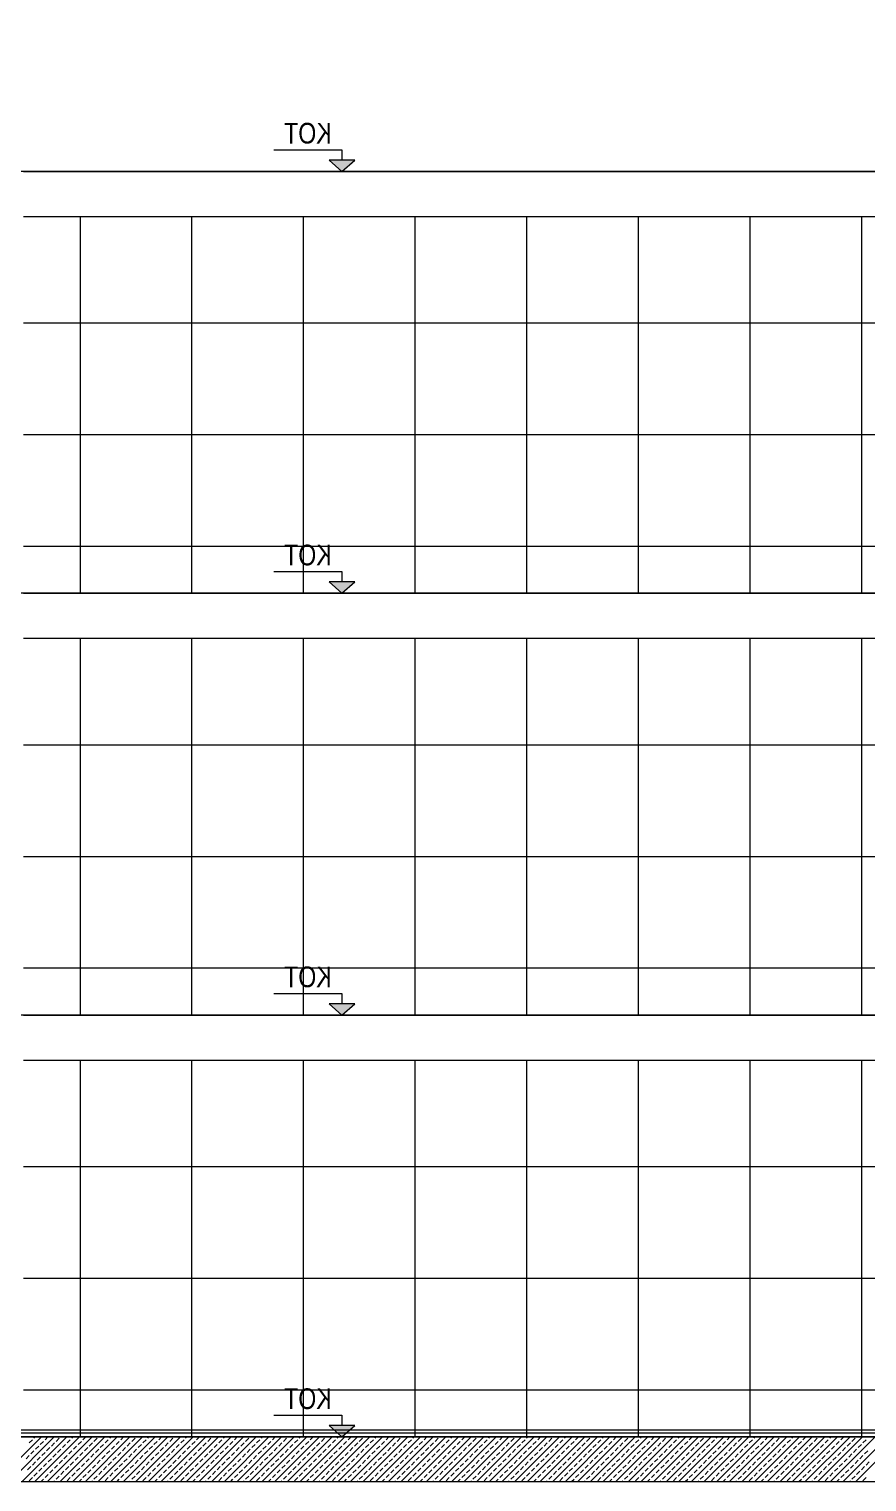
# Model space of a CAD drawing. Header units: millimetres. Extents: x 43168.9 to 43194.6, y -25545.1 to -25543.4.
# Drawn here: x 43184.6443 to 43184.8826, y -25544.1474 to -25543.7341 of the extents above; entities that cross this region are included whole.
import ezdxf
from ezdxf.enums import TextEntityAlignment as Align

# ---------------------------------------------------------------- set-up
doc = ezdxf.new("R2010")
doc.units = ezdxf.units.MM
doc.header["$LTSCALE"] = 200
doc.linetypes.add('kesit_$0$HIDDEN2', pattern=[0.1875, 0.125, -0.0625])
for name, color, linetype in [('gor-4_sgh', 17, 'Continuous'), ('kaplama-gnl_sgh', 30, 'Continuous'), ('kesit_$0$izd-alt_sgh', 8, 'kesit_$0$HIDDEN2'), ('kolon-b.a_sgh', 6, 'Continuous'), ('tarama-betonarme_sgh', 223, 'Continuous')]:
    doc.layers.add(name, color=color, linetype=linetype)
doc.styles.add('kesit_$0$text2', font='arial.ttf')

msp = doc.modelspace()

# ---------------------------------------------------------------- hatches: boundary and pattern name
for points in [[(43184.72961, -25543.77132), (43184.73696, -25543.77132), (43184.73328, -25543.77456)], [(43184.72961, -25543.89132), (43184.73696, -25543.89132), (43184.73328, -25543.89456)], [(43184.72961, -25544.01132), (43184.73696, -25544.01132), (43184.73328, -25544.01456)], [(43184.72961, -25544.13132), (43184.73696, -25544.13132), (43184.73328, -25544.13456)]]:
    msp.add_hatch(color=256).paths.add_polyline_path(points)

# ---------------------------------------------------------------- linework, layer by layer
at = {"color": 0, "linetype": 'ByBlock'}
for p, q in [((43184.71388, -25543.76838), (43184.73328, -25543.76838)), ((43184.73328, -25543.76838), (43184.73328, -25543.77132)), ((43184.71388, -25543.88838), (43184.73328, -25543.88838)), ((43184.73328, -25543.88838), (43184.73328, -25543.89132)), ((43184.71388, -25544.00838), (43184.73328, -25544.00838)), ((43184.73328, -25544.00838), (43184.73328, -25544.01132)), ((43184.71388, -25544.12838), (43184.73328, -25544.12838)), ((43184.73328, -25544.12838), (43184.73328, -25544.13132))]:
    msp.add_line(p, q, dxfattribs=at)
for p, q in [((43184.73696, -25543.77132), (43184.72961, -25543.77132)), ((43184.72961, -25543.77132), (43184.73328, -25543.77456)), ((43184.73328, -25543.77456), (43184.73696, -25543.77132)), ((43184.73696, -25543.89132), (43184.72961, -25543.89132)), ((43184.72961, -25543.89132), (43184.73328, -25543.89456)), ((43184.73328, -25543.89456), (43184.73696, -25543.89132)), ((43184.73696, -25544.01132), (43184.72961, -25544.01132)), ((43184.72961, -25544.01132), (43184.73328, -25544.01456)), ((43184.73328, -25544.01456), (43184.73696, -25544.01132)), ((43184.73696, -25544.13132), (43184.72961, -25544.13132)), ((43184.72961, -25544.13132), (43184.73328, -25544.13456)), ((43184.73328, -25544.13456), (43184.73696, -25544.13132))]:
    msp.add_line(p, q)
at = {"layer": 'gor-4_sgh'}
for p, q in [((43184.64269, -25543.77456), (43184.91271, -25543.77456)), ((43184.64269, -25543.78736), (43184.91271, -25543.78736)), ((43184.65888, -25543.89456), (43184.65888, -25543.78736)), ((43184.69063, -25543.89456), (43184.69063, -25543.78736)), ((43184.72238, -25543.89456), (43184.72238, -25543.78736)), ((43184.75413, -25543.89456), (43184.75413, -25543.78736)), ((43184.78588, -25543.89456), (43184.78588, -25543.78736)), ((43184.81763, -25543.89456), (43184.81763, -25543.78736)), ((43184.84938, -25543.89456), (43184.84938, -25543.78736)), ((43184.88113, -25543.89456), (43184.88113, -25543.78736)), ((43184.91271, -25543.81775), (43184.64269, -25543.81775)), ((43184.91271, -25543.8495), (43184.64269, -25543.8495)), ((43184.91271, -25543.88125), (43184.64269, -25543.88125)), ((43184.64271, -25543.89456), (43184.91271, -25543.89456)), ((43184.64271, -25543.90736), (43184.91271, -25543.90736)), ((43184.65888, -25544.01456), (43184.65888, -25543.90736)), ((43184.69063, -25544.01456), (43184.69063, -25543.90736)), ((43184.72238, -25544.01456), (43184.72238, -25543.90736)), ((43184.75413, -25544.01456), (43184.75413, -25543.90736)), ((43184.78588, -25544.01456), (43184.78588, -25543.90736)), ((43184.81763, -25544.01456), (43184.81763, -25543.90736)), ((43184.84938, -25544.01456), (43184.84938, -25543.90736)), ((43184.88113, -25544.01456), (43184.88113, -25543.90736)), ((43184.91271, -25543.93775), (43184.64269, -25543.93775)), ((43184.91271, -25543.9695), (43184.64269, -25543.9695)), ((43184.91271, -25544.00125), (43184.64269, -25544.00125)), ((43184.64271, -25544.01456), (43184.91271, -25544.01456)), ((43184.64271, -25544.02736), (43184.91271, -25544.02736)), ((43184.65888, -25544.13456), (43184.65888, -25544.02736)), ((43184.69063, -25544.13456), (43184.69063, -25544.02736)), ((43184.72238, -25544.13456), (43184.72238, -25544.02736)), ((43184.75413, -25544.13456), (43184.75413, -25544.02736)), ((43184.78588, -25544.13456), (43184.78588, -25544.02736)), ((43184.81763, -25544.13456), (43184.81763, -25544.02736)), ((43184.84938, -25544.13456), (43184.84938, -25544.02736)), ((43184.88113, -25544.13456), (43184.88113, -25544.02736)), ((43184.91271, -25544.05775), (43184.64269, -25544.05775)), ((43184.91271, -25544.0895), (43184.64269, -25544.0895)), ((43184.91271, -25544.12125), (43184.64269, -25544.12125))]:
    msp.add_line(p, q, dxfattribs=at)
at = {"layer": 'kaplama-gnl_sgh'}
for p, q in [((43184.54349, -25544.13256), (43185.10769, -25544.13256)), ((43184.54429, -25544.13336), (43185.10769, -25544.13336))]:
    msp.add_line(p, q, dxfattribs=at)
at = {"layer": 'kesit_$0$izd-alt_sgh'}
for p, q in [((43185.17869, -25543.77456), (43183.58059, -25543.77456)), ((43185.17869, -25543.89456), (43183.58059, -25543.89456)), ((43185.17869, -25544.01456), (43183.58059, -25544.01456)), ((43185.17869, -25544.13456), (43183.58059, -25544.13456))]:
    msp.add_line(p, q, dxfattribs=at)
msp.add_arc((43184.37569, -25545.53498), 1.9204, 66.5372, 82.18826, dxfattribs=at)
at = {"layer": 'kolon-b.a_sgh'}
for p, q in [((43184.54669, -25544.13456), (43185.11869, -25544.13456)), ((43185.12669, -25544.14736), (43184.55269, -25544.14736))]:
    msp.add_line(p, q, dxfattribs=at)
at = {"layer": 'tarama-betonarme_sgh'}
for p, q in [((43184.6352, -25544.1472), (43184.64784, -25544.13456)), ((43184.63879, -25544.1472), (43184.65144, -25544.13456)), ((43184.64238, -25544.1472), (43184.65503, -25544.13456)), ((43184.6457, -25544.13491), (43184.64605, -25544.13456)), ((43184.64598, -25544.1472), (43184.65862, -25544.13456)), ((43184.64884, -25544.13536), (43184.64964, -25544.13456)), ((43184.64957, -25544.14721), (43184.66221, -25544.13456)), ((43184.65316, -25544.14721), (43184.6658, -25544.13456)), ((43184.65648, -25544.13491), (43184.65682, -25544.13456)), ((43184.65675, -25544.14721), (43184.6694, -25544.13456)), ((43184.65962, -25544.13536), (43184.66042, -25544.13456)), ((43184.66034, -25544.14721), (43184.67299, -25544.13456)), ((43184.66393, -25544.14721), (43184.67658, -25544.13456)), ((43184.66725, -25544.13491), (43184.6676, -25544.13456)), ((43184.66752, -25544.14721), (43184.68017, -25544.13456)), ((43184.67039, -25544.13536), (43184.67119, -25544.13456)), ((43184.67111, -25544.14721), (43184.68377, -25544.13456)), ((43184.6747, -25544.14721), (43184.68736, -25544.13456)), ((43184.67803, -25544.13491), (43184.67838, -25544.13456)), ((43184.67829, -25544.14721), (43184.69095, -25544.13456)), ((43184.68117, -25544.13536), (43184.68197, -25544.13456)), ((43184.68188, -25544.14722), (43184.69454, -25544.13456)), ((43184.68548, -25544.14722), (43184.69813, -25544.13456)), ((43184.6888, -25544.13491), (43184.68915, -25544.13456)), ((43184.68907, -25544.14722), (43184.70173, -25544.13456)), ((43184.69195, -25544.13536), (43184.69275, -25544.13456)), ((43184.69266, -25544.14722), (43184.70532, -25544.13456)), ((43184.69625, -25544.14722), (43184.70891, -25544.13456)), ((43184.69958, -25544.13491), (43184.69993, -25544.13456)), ((43184.69984, -25544.14722), (43184.7125, -25544.13456)), ((43184.70272, -25544.13536), (43184.70352, -25544.13456)), ((43184.70343, -25544.14722), (43184.71609, -25544.13456)), ((43184.70702, -25544.14722), (43184.71969, -25544.13456)), ((43184.71036, -25544.13491), (43184.71071, -25544.13456)), ((43184.71061, -25544.14723), (43184.72328, -25544.13456)), ((43184.7135, -25544.13536), (43184.7143, -25544.13456)), ((43184.7142, -25544.14723), (43184.72687, -25544.13456)), ((43184.71779, -25544.14723), (43184.73046, -25544.13456)), ((43184.72113, -25544.13491), (43184.72148, -25544.13456)), ((43184.72139, -25544.14723), (43184.73405, -25544.13456)), ((43184.72428, -25544.13536), (43184.72507, -25544.13456)), ((43184.72498, -25544.14723), (43184.73765, -25544.13456)), ((43184.72857, -25544.14723), (43184.74124, -25544.13456)), ((43184.73191, -25544.13491), (43184.73226, -25544.13456)), ((43184.73216, -25544.14723), (43184.74483, -25544.13456)), ((43184.73505, -25544.13536), (43184.73585, -25544.13456)), ((43184.73575, -25544.14723), (43184.74842, -25544.13456)), ((43184.73934, -25544.14723), (43184.75202, -25544.13456)), ((43184.74269, -25544.13491), (43184.74304, -25544.13456)), ((43184.74293, -25544.14724), (43184.75561, -25544.13456)), ((43184.74583, -25544.13536), (43184.74663, -25544.13456)), ((43184.74652, -25544.14724), (43184.7592, -25544.13456)), ((43184.75011, -25544.14724), (43184.76279, -25544.13456)), ((43184.75346, -25544.13491), (43184.75381, -25544.13456)), ((43184.7537, -25544.14724), (43184.76638, -25544.13456)), ((43184.75661, -25544.13536), (43184.7574, -25544.13456)), ((43184.75729, -25544.14724), (43184.76998, -25544.13456)), ((43184.76089, -25544.14724), (43184.77357, -25544.13456)), ((43184.76424, -25544.13491), (43184.76459, -25544.13456)), ((43184.76448, -25544.14724), (43184.77716, -25544.13456)), ((43184.76738, -25544.13536), (43184.76818, -25544.13456)), ((43184.76807, -25544.14724), (43184.78075, -25544.13456)), ((43184.77166, -25544.14724), (43184.78434, -25544.13456)), ((43184.77501, -25544.13491), (43184.77536, -25544.13456)), ((43184.77525, -25544.14725), (43184.78794, -25544.13456)), ((43184.77816, -25544.13536), (43184.77896, -25544.13456)), ((43184.77884, -25544.14725), (43184.79153, -25544.13456)), ((43184.78243, -25544.14725), (43184.79512, -25544.13456)), ((43184.78579, -25544.13491), (43184.78614, -25544.13456)), ((43184.78602, -25544.14725), (43184.79871, -25544.13456)), ((43184.78893, -25544.13536), (43184.78973, -25544.13456)), ((43184.78961, -25544.14725), (43184.8023, -25544.13456)), ((43184.7932, -25544.14725), (43184.8059, -25544.13456)), ((43184.79657, -25544.13491), (43184.79692, -25544.13456)), ((43184.7968, -25544.14725), (43184.80949, -25544.13456)), ((43184.79971, -25544.13536), (43184.80051, -25544.13456)), ((43184.80039, -25544.14725), (43184.81308, -25544.13456)), ((43184.80398, -25544.14726), (43184.81667, -25544.13456)), ((43184.80734, -25544.13491), (43184.80769, -25544.13456)), ((43184.80757, -25544.14726), (43184.82027, -25544.13456)), ((43184.81049, -25544.13536), (43184.81129, -25544.13456)), ((43184.81116, -25544.14726), (43184.82386, -25544.13456)), ((43184.81475, -25544.14726), (43184.82745, -25544.13456)), ((43184.81812, -25544.13491), (43184.81847, -25544.13456)), ((43184.81834, -25544.14726), (43184.83104, -25544.13456)), ((43184.82126, -25544.13536), (43184.82206, -25544.13456)), ((43184.82193, -25544.14726), (43184.83463, -25544.13456)), ((43184.82552, -25544.14726), (43184.83823, -25544.13456)), ((43184.8289, -25544.13491), (43184.82925, -25544.13456)), ((43184.82911, -25544.14726), (43184.84182, -25544.13456)), ((43184.83204, -25544.13536), (43184.83284, -25544.13456)), ((43184.8327, -25544.14726), (43184.84541, -25544.13456)), ((43184.8363, -25544.14727), (43184.849, -25544.13456)), ((43184.83967, -25544.13491), (43184.84002, -25544.13456)), ((43184.83989, -25544.14727), (43184.85259, -25544.13456)), ((43184.84282, -25544.13536), (43184.84361, -25544.13456)), ((43184.84348, -25544.14727), (43184.85619, -25544.13456)), ((43184.84707, -25544.14727), (43184.85978, -25544.13456)), ((43184.85045, -25544.13491), (43184.8508, -25544.13456)), ((43184.85066, -25544.14727), (43184.86337, -25544.13456)), ((43184.85359, -25544.13536), (43184.85439, -25544.13456)), ((43184.85425, -25544.14727), (43184.86696, -25544.13456)), ((43184.85784, -25544.14727), (43184.87055, -25544.13456)), ((43184.86123, -25544.13491), (43184.86157, -25544.13456)), ((43184.86143, -25544.14727), (43184.87415, -25544.13456)), ((43184.86437, -25544.13536), (43184.86517, -25544.13456)), ((43184.86502, -25544.14727), (43184.87774, -25544.13456)), ((43184.86861, -25544.14728), (43184.88133, -25544.13456)), ((43184.872, -25544.13491), (43184.87235, -25544.13456)), ((43184.87221, -25544.14728), (43184.88492, -25544.13456)), ((43184.87514, -25544.13536), (43184.87594, -25544.13456)), ((43184.8758, -25544.14728), (43184.88852, -25544.13456)), ((43184.87939, -25544.14728), (43184.89211, -25544.13456)), ((43184.64435, -25544.13626), (43184.64525, -25544.13536)), ((43184.6448, -25544.1394), (43184.6457, -25544.1385)), ((43184.64615, -25544.13805), (43184.64705, -25544.13715)), ((43184.6475, -25544.1367), (43184.64839, -25544.13581)), ((43184.64929, -25544.1385), (43184.65019, -25544.1376)), ((43184.65064, -25544.13715), (43184.65154, -25544.13626)), ((43184.65199, -25544.13581), (43184.65288, -25544.13491)), ((43184.65243, -25544.13895), (43184.65333, -25544.13805)), ((43184.65378, -25544.1376), (43184.65468, -25544.1367)), ((43184.65513, -25544.13626), (43184.65603, -25544.13536)), ((43184.65558, -25544.1394), (43184.65648, -25544.1385)), ((43184.65692, -25544.13805), (43184.65782, -25544.13715)), ((43184.65827, -25544.1367), (43184.65917, -25544.13581)), ((43184.66007, -25544.1385), (43184.66097, -25544.1376)), ((43184.66141, -25544.13715), (43184.66231, -25544.13626)), ((43184.66276, -25544.13581), (43184.66366, -25544.13491)), ((43184.66321, -25544.13895), (43184.66411, -25544.13805)), ((43184.66456, -25544.1376), (43184.66546, -25544.1367)), ((43184.6659, -25544.13626), (43184.6668, -25544.13536)), ((43184.66635, -25544.1394), (43184.66725, -25544.1385)), ((43184.6677, -25544.13805), (43184.6686, -25544.13715)), ((43184.66905, -25544.1367), (43184.66995, -25544.13581)), ((43184.67084, -25544.1385), (43184.67174, -25544.1376)), ((43184.67219, -25544.13715), (43184.67309, -25544.13626)), ((43184.67354, -25544.13581), (43184.67444, -25544.13491)), ((43184.67399, -25544.13895), (43184.67489, -25544.13805)), ((43184.67533, -25544.1376), (43184.67623, -25544.1367)), ((43184.67668, -25544.13626), (43184.67758, -25544.13536)), ((43184.67713, -25544.1394), (43184.67803, -25544.1385)), ((43184.67848, -25544.13805), (43184.67938, -25544.13715)), ((43184.67982, -25544.1367), (43184.68072, -25544.13581)), ((43184.68162, -25544.1385), (43184.68252, -25544.1376)), ((43184.68297, -25544.13715), (43184.68387, -25544.13626)), ((43184.68431, -25544.13581), (43184.68521, -25544.13491)), ((43184.68476, -25544.13895), (43184.68566, -25544.13805)), ((43184.68611, -25544.1376), (43184.68701, -25544.1367)), ((43184.68746, -25544.13626), (43184.68836, -25544.13536)), ((43184.68791, -25544.1394), (43184.6888, -25544.1385)), ((43184.68925, -25544.13805), (43184.69015, -25544.13715)), ((43184.6906, -25544.1367), (43184.6915, -25544.13581)), ((43184.6924, -25544.1385), (43184.69329, -25544.1376)), ((43184.69374, -25544.13715), (43184.69464, -25544.13626)), ((43184.69509, -25544.13581), (43184.69599, -25544.13491)), ((43184.69554, -25544.13895), (43184.69644, -25544.13805)), ((43184.69689, -25544.1376), (43184.69778, -25544.1367)), ((43184.69823, -25544.13626), (43184.69913, -25544.13536)), ((43184.69868, -25544.1394), (43184.69958, -25544.1385)), ((43184.70003, -25544.13805), (43184.70093, -25544.13715)), ((43184.70138, -25544.1367), (43184.70227, -25544.13581)), ((43184.70317, -25544.1385), (43184.70407, -25544.1376)), ((43184.70452, -25544.13715), (43184.70542, -25544.13626)), ((43184.70587, -25544.13581), (43184.70676, -25544.13491)), ((43184.70632, -25544.13895), (43184.70721, -25544.13805)), ((43184.70766, -25544.1376), (43184.70856, -25544.1367)), ((43184.70901, -25544.13626), (43184.70991, -25544.13536)), ((43184.70946, -25544.1394), (43184.71036, -25544.1385)), ((43184.71081, -25544.13805), (43184.7117, -25544.13715)), ((43184.71215, -25544.1367), (43184.71305, -25544.13581)), ((43184.71395, -25544.1385), (43184.71485, -25544.1376)), ((43184.7153, -25544.13715), (43184.71619, -25544.13626)), ((43184.71664, -25544.13581), (43184.71754, -25544.13491)), ((43184.71709, -25544.13895), (43184.71799, -25544.13805)), ((43184.71844, -25544.1376), (43184.71934, -25544.1367)), ((43184.71979, -25544.13626), (43184.72068, -25544.13536)), ((43184.72024, -25544.1394), (43184.72113, -25544.1385)), ((43184.72158, -25544.13805), (43184.72248, -25544.13715)), ((43184.72293, -25544.1367), (43184.72383, -25544.13581)), ((43184.72473, -25544.1385), (43184.72562, -25544.1376)), ((43184.72607, -25544.13715), (43184.72697, -25544.13626)), ((43184.72742, -25544.13581), (43184.72832, -25544.13491)), ((43184.72787, -25544.13895), (43184.72877, -25544.13805)), ((43184.72922, -25544.1376), (43184.73011, -25544.1367)), ((43184.73056, -25544.13626), (43184.73146, -25544.13536)), ((43184.73101, -25544.1394), (43184.73191, -25544.1385)), ((43184.73236, -25544.13805), (43184.73326, -25544.13715)), ((43184.73371, -25544.1367), (43184.7346, -25544.13581)), ((43184.7355, -25544.1385), (43184.7364, -25544.1376)), ((43184.73685, -25544.13715), (43184.73775, -25544.13626)), ((43184.7382, -25544.13581), (43184.73909, -25544.13491)), ((43184.73864, -25544.13895), (43184.73954, -25544.13805)), ((43184.73999, -25544.1376), (43184.74089, -25544.1367)), ((43184.74134, -25544.13626), (43184.74224, -25544.13536)), ((43184.74179, -25544.1394), (43184.74269, -25544.1385)), ((43184.74313, -25544.13805), (43184.74403, -25544.13715)), ((43184.74448, -25544.1367), (43184.74538, -25544.13581)), ((43184.74628, -25544.1385), (43184.74718, -25544.1376)), ((43184.74763, -25544.13715), (43184.74852, -25544.13626)), ((43184.74897, -25544.13581), (43184.74987, -25544.13491)), ((43184.74942, -25544.13895), (43184.75032, -25544.13805)), ((43184.75077, -25544.1376), (43184.75167, -25544.1367)), ((43184.75212, -25544.13626), (43184.75301, -25544.13536)), ((43184.75256, -25544.1394), (43184.75346, -25544.1385)), ((43184.75391, -25544.13805), (43184.75481, -25544.13715)), ((43184.75526, -25544.1367), (43184.75616, -25544.13581)), ((43184.75705, -25544.1385), (43184.75795, -25544.1376)), ((43184.7584, -25544.13715), (43184.7593, -25544.13626)), ((43184.75975, -25544.13581), (43184.76065, -25544.13491)), ((43184.7602, -25544.13895), (43184.7611, -25544.13805)), ((43184.76154, -25544.1376), (43184.76244, -25544.1367)), ((43184.76289, -25544.13626), (43184.76379, -25544.13536)), ((43184.76334, -25544.1394), (43184.76424, -25544.1385)), ((43184.76469, -25544.13805), (43184.76559, -25544.13715)), ((43184.76603, -25544.1367), (43184.76693, -25544.13581)), ((43184.76783, -25544.1385), (43184.76873, -25544.1376)), ((43184.76918, -25544.13715), (43184.77008, -25544.13626)), ((43184.77052, -25544.13581), (43184.77142, -25544.13491)), ((43184.77097, -25544.13895), (43184.77187, -25544.13805)), ((43184.77232, -25544.1376), (43184.77322, -25544.1367)), ((43184.77367, -25544.13626), (43184.77457, -25544.13536)), ((43184.77412, -25544.1394), (43184.77501, -25544.1385)), ((43184.77546, -25544.13805), (43184.77636, -25544.13715)), ((43184.77681, -25544.1367), (43184.77771, -25544.13581)), ((43184.77861, -25544.1385), (43184.7795, -25544.1376)), ((43184.77995, -25544.13715), (43184.78085, -25544.13626)), ((43184.7813, -25544.13581), (43184.7822, -25544.13491)), ((43184.78175, -25544.13895), (43184.78265, -25544.13805)), ((43184.7831, -25544.1376), (43184.784, -25544.1367)), ((43184.78444, -25544.13626), (43184.78534, -25544.13536)), ((43184.78489, -25544.1394), (43184.78579, -25544.1385)), ((43184.78624, -25544.13805), (43184.78714, -25544.13715)), ((43184.78759, -25544.1367), (43184.78849, -25544.13581)), ((43184.78938, -25544.1385), (43184.79028, -25544.1376)), ((43184.79073, -25544.13715), (43184.79163, -25544.13626)), ((43184.79208, -25544.13581), (43184.79298, -25544.13491)), ((43184.79253, -25544.13895), (43184.79342, -25544.13805)), ((43184.79387, -25544.1376), (43184.79477, -25544.1367)), ((43184.79522, -25544.13626), (43184.79612, -25544.13536)), ((43184.79567, -25544.1394), (43184.79657, -25544.1385)), ((43184.79702, -25544.13805), (43184.79791, -25544.13715)), ((43184.79836, -25544.1367), (43184.79926, -25544.13581)), ((43184.80016, -25544.1385), (43184.80106, -25544.1376)), ((43184.80151, -25544.13715), (43184.8024, -25544.13626)), ((43184.80285, -25544.13581), (43184.80375, -25544.13491)), ((43184.8033, -25544.13895), (43184.8042, -25544.13805)), ((43184.80465, -25544.1376), (43184.80555, -25544.1367)), ((43184.806, -25544.13626), (43184.80689, -25544.13536)), ((43184.80645, -25544.1394), (43184.80734, -25544.1385)), ((43184.80779, -25544.13805), (43184.80869, -25544.13715)), ((43184.80914, -25544.1367), (43184.81004, -25544.13581)), ((43184.81094, -25544.1385), (43184.81183, -25544.1376)), ((43184.81228, -25544.13715), (43184.81318, -25544.13626)), ((43184.81363, -25544.13581), (43184.81453, -25544.13491)), ((43184.81408, -25544.13895), (43184.81498, -25544.13805)), ((43184.81543, -25544.1376), (43184.81632, -25544.1367)), ((43184.81677, -25544.13626), (43184.81767, -25544.13536)), ((43184.81722, -25544.1394), (43184.81812, -25544.1385)), ((43184.81857, -25544.13805), (43184.81947, -25544.13715)), ((43184.81992, -25544.1367), (43184.82081, -25544.13581)), ((43184.82171, -25544.1385), (43184.82261, -25544.1376)), ((43184.82306, -25544.13715), (43184.82396, -25544.13626)), ((43184.82441, -25544.13581), (43184.8253, -25544.13491)), ((43184.82486, -25544.13895), (43184.82575, -25544.13805)), ((43184.8262, -25544.1376), (43184.8271, -25544.1367)), ((43184.82755, -25544.13626), (43184.82845, -25544.13536)), ((43184.828, -25544.1394), (43184.8289, -25544.1385)), ((43184.82935, -25544.13805), (43184.83024, -25544.13715)), ((43184.83069, -25544.1367), (43184.83159, -25544.13581)), ((43184.83249, -25544.1385), (43184.83339, -25544.1376)), ((43184.83384, -25544.13715), (43184.83473, -25544.13626)), ((43184.83518, -25544.13581), (43184.83608, -25544.13491)), ((43184.83563, -25544.13895), (43184.83653, -25544.13805)), ((43184.83698, -25544.1376), (43184.83788, -25544.1367)), ((43184.83833, -25544.13626), (43184.83922, -25544.13536)), ((43184.83877, -25544.1394), (43184.83967, -25544.1385)), ((43184.84012, -25544.13805), (43184.84102, -25544.13715)), ((43184.84147, -25544.1367), (43184.84237, -25544.13581)), ((43184.84326, -25544.1385), (43184.84416, -25544.1376)), ((43184.84461, -25544.13715), (43184.84551, -25544.13626)), ((43184.84596, -25544.13581), (43184.84686, -25544.13491)), ((43184.84641, -25544.13895), (43184.84731, -25544.13805)), ((43184.84775, -25544.1376), (43184.84865, -25544.1367)), ((43184.8491, -25544.13626), (43184.85, -25544.13536)), ((43184.84955, -25544.1394), (43184.85045, -25544.1385)), ((43184.8509, -25544.13805), (43184.8518, -25544.13715)), ((43184.85225, -25544.1367), (43184.85314, -25544.13581)), ((43184.85404, -25544.1385), (43184.85494, -25544.1376)), ((43184.85539, -25544.13715), (43184.85629, -25544.13626)), ((43184.85674, -25544.13581), (43184.85763, -25544.13491)), ((43184.85718, -25544.13895), (43184.85808, -25544.13805)), ((43184.85853, -25544.1376), (43184.85943, -25544.1367)), ((43184.85988, -25544.13626), (43184.86078, -25544.13536)), ((43184.86033, -25544.1394), (43184.86123, -25544.1385)), ((43184.86167, -25544.13805), (43184.86257, -25544.13715)), ((43184.86302, -25544.1367), (43184.86392, -25544.13581)), ((43184.86482, -25544.1385), (43184.86572, -25544.1376)), ((43184.86616, -25544.13715), (43184.86706, -25544.13626)), ((43184.86751, -25544.13581), (43184.86841, -25544.13491)), ((43184.86796, -25544.13895), (43184.86886, -25544.13805)), ((43184.86931, -25544.1376), (43184.87021, -25544.1367)), ((43184.87065, -25544.13626), (43184.87155, -25544.13536)), ((43184.8711, -25544.1394), (43184.872, -25544.1385)), ((43184.87245, -25544.13805), (43184.87335, -25544.13715)), ((43184.8738, -25544.1367), (43184.8747, -25544.13581)), ((43184.87559, -25544.1385), (43184.87649, -25544.1376)), ((43184.87694, -25544.13715), (43184.87784, -25544.13626)), ((43184.87829, -25544.13581), (43184.87919, -25544.13491)), ((43184.87874, -25544.13895), (43184.87963, -25544.13805)), ((43184.88008, -25544.1376), (43184.88098, -25544.1367)), ((43184.88143, -25544.13626), (43184.88233, -25544.13536)), ((43184.88188, -25544.1394), (43184.88278, -25544.1385)), ((43184.64345, -25544.14075), (43184.64435, -25544.13985)), ((43184.64525, -25544.14254), (43184.64615, -25544.14164)), ((43184.6466, -25544.14119), (43184.6475, -25544.1403)), ((43184.64794, -25544.13985), (43184.64884, -25544.13895)), ((43184.64839, -25544.14299), (43184.64929, -25544.14209)), ((43184.64974, -25544.14164), (43184.65064, -25544.14075)), ((43184.65109, -25544.1403), (43184.65199, -25544.1394)), ((43184.65154, -25544.14344), (43184.65243, -25544.14254)), ((43184.65288, -25544.14209), (43184.65378, -25544.14119)), ((43184.65423, -25544.14075), (43184.65513, -25544.13985)), ((43184.65603, -25544.14254), (43184.65692, -25544.14164)), ((43184.65737, -25544.14119), (43184.65827, -25544.1403)), ((43184.65872, -25544.13985), (43184.65962, -25544.13895)), ((43184.65917, -25544.14299), (43184.66007, -25544.14209)), ((43184.66052, -25544.14164), (43184.66141, -25544.14075)), ((43184.66186, -25544.1403), (43184.66276, -25544.1394)), ((43184.66231, -25544.14344), (43184.66321, -25544.14254)), ((43184.66366, -25544.14209), (43184.66456, -25544.14119)), ((43184.66501, -25544.14075), (43184.6659, -25544.13985)), ((43184.6668, -25544.14254), (43184.6677, -25544.14164)), ((43184.66815, -25544.14119), (43184.66905, -25544.1403)), ((43184.6695, -25544.13985), (43184.67039, -25544.13895)), ((43184.66995, -25544.14299), (43184.67084, -25544.14209)), ((43184.67129, -25544.14164), (43184.67219, -25544.14075)), ((43184.67264, -25544.1403), (43184.67354, -25544.1394)), ((43184.67309, -25544.14344), (43184.67399, -25544.14254)), ((43184.67444, -25544.14209), (43184.67533, -25544.14119)), ((43184.67578, -25544.14075), (43184.67668, -25544.13985)), ((43184.67758, -25544.14254), (43184.67848, -25544.14164)), ((43184.67893, -25544.14119), (43184.67982, -25544.1403)), ((43184.68027, -25544.13985), (43184.68117, -25544.13895)), ((43184.68072, -25544.14299), (43184.68162, -25544.14209)), ((43184.68207, -25544.14164), (43184.68297, -25544.14075)), ((43184.68342, -25544.1403), (43184.68431, -25544.1394)), ((43184.68387, -25544.14344), (43184.68476, -25544.14254)), ((43184.68521, -25544.14209), (43184.68611, -25544.14119)), ((43184.68656, -25544.14075), (43184.68746, -25544.13985)), ((43184.68836, -25544.14254), (43184.68925, -25544.14164)), ((43184.6897, -25544.14119), (43184.6906, -25544.1403)), ((43184.69105, -25544.13985), (43184.69195, -25544.13895)), ((43184.6915, -25544.14299), (43184.6924, -25544.14209)), ((43184.69285, -25544.14164), (43184.69374, -25544.14075)), ((43184.69419, -25544.1403), (43184.69509, -25544.1394)), ((43184.69464, -25544.14344), (43184.69554, -25544.14254)), ((43184.69599, -25544.14209), (43184.69689, -25544.14119)), ((43184.69734, -25544.14075), (43184.69823, -25544.13985)), ((43184.69913, -25544.14254), (43184.70003, -25544.14164)), ((43184.70048, -25544.14119), (43184.70138, -25544.1403)), ((43184.70183, -25544.13985), (43184.70272, -25544.13895)), ((43184.70227, -25544.14299), (43184.70317, -25544.14209)), ((43184.70362, -25544.14164), (43184.70452, -25544.14075)), ((43184.70497, -25544.1403), (43184.70587, -25544.1394)), ((43184.70542, -25544.14344), (43184.70632, -25544.14254)), ((43184.70676, -25544.14209), (43184.70766, -25544.14119)), ((43184.70811, -25544.14075), (43184.70901, -25544.13985)), ((43184.70991, -25544.14254), (43184.71081, -25544.14164)), ((43184.71126, -25544.14119), (43184.71215, -25544.1403)), ((43184.7126, -25544.13985), (43184.7135, -25544.13895)), ((43184.71305, -25544.14299), (43184.71395, -25544.14209)), ((43184.7144, -25544.14164), (43184.7153, -25544.14075)), ((43184.71575, -25544.1403), (43184.71664, -25544.1394)), ((43184.71619, -25544.14344), (43184.71709, -25544.14254)), ((43184.71754, -25544.14209), (43184.71844, -25544.14119)), ((43184.71889, -25544.14075), (43184.71979, -25544.13985)), ((43184.72068, -25544.14254), (43184.72158, -25544.14164)), ((43184.72203, -25544.14119), (43184.72293, -25544.1403)), ((43184.72338, -25544.13985), (43184.72428, -25544.13895)), ((43184.72383, -25544.14299), (43184.72473, -25544.14209)), ((43184.72517, -25544.14164), (43184.72607, -25544.14075)), ((43184.72652, -25544.1403), (43184.72742, -25544.1394)), ((43184.72697, -25544.14344), (43184.72787, -25544.14254)), ((43184.72832, -25544.14209), (43184.72922, -25544.14119)), ((43184.72966, -25544.14075), (43184.73056, -25544.13985)), ((43184.73146, -25544.14254), (43184.73236, -25544.14164)), ((43184.73281, -25544.14119), (43184.73371, -25544.1403)), ((43184.73415, -25544.13985), (43184.73505, -25544.13895)), ((43184.7346, -25544.14299), (43184.7355, -25544.14209)), ((43184.73595, -25544.14164), (43184.73685, -25544.14075)), ((43184.7373, -25544.1403), (43184.7382, -25544.1394)), ((43184.73775, -25544.14344), (43184.73864, -25544.14254)), ((43184.73909, -25544.14209), (43184.73999, -25544.14119)), ((43184.74044, -25544.14075), (43184.74134, -25544.13985)), ((43184.74224, -25544.14254), (43184.74313, -25544.14164)), ((43184.74358, -25544.14119), (43184.74448, -25544.1403)), ((43184.74493, -25544.13985), (43184.74583, -25544.13895)), ((43184.74538, -25544.14299), (43184.74628, -25544.14209)), ((43184.74673, -25544.14164), (43184.74763, -25544.14075)), ((43184.74807, -25544.1403), (43184.74897, -25544.1394)), ((43184.74852, -25544.14344), (43184.74942, -25544.14254)), ((43184.74987, -25544.14209), (43184.75077, -25544.14119)), ((43184.75122, -25544.14075), (43184.75212, -25544.13985)), ((43184.75301, -25544.14254), (43184.75391, -25544.14164)), ((43184.75436, -25544.14119), (43184.75526, -25544.1403)), ((43184.75571, -25544.13985), (43184.75661, -25544.13895)), ((43184.75616, -25544.14299), (43184.75705, -25544.14209)), ((43184.7575, -25544.14164), (43184.7584, -25544.14075)), ((43184.75885, -25544.1403), (43184.75975, -25544.1394)), ((43184.7593, -25544.14344), (43184.7602, -25544.14254)), ((43184.76065, -25544.14209), (43184.76154, -25544.14119)), ((43184.76199, -25544.14075), (43184.76289, -25544.13985)), ((43184.76379, -25544.14254), (43184.76469, -25544.14164)), ((43184.76514, -25544.14119), (43184.76603, -25544.1403)), ((43184.76648, -25544.13985), (43184.76738, -25544.13895)), ((43184.76693, -25544.14299), (43184.76783, -25544.14209)), ((43184.76828, -25544.14164), (43184.76918, -25544.14075)), ((43184.76963, -25544.1403), (43184.77052, -25544.1394)), ((43184.77008, -25544.14344), (43184.77097, -25544.14254)), ((43184.77142, -25544.14209), (43184.77232, -25544.14119)), ((43184.77277, -25544.14075), (43184.77367, -25544.13985)), ((43184.77457, -25544.14254), (43184.77546, -25544.14164)), ((43184.77591, -25544.14119), (43184.77681, -25544.1403)), ((43184.77726, -25544.13985), (43184.77816, -25544.13895)), ((43184.77771, -25544.14299), (43184.77861, -25544.14209)), ((43184.77906, -25544.14164), (43184.77995, -25544.14075)), ((43184.7804, -25544.1403), (43184.7813, -25544.1394)), ((43184.78085, -25544.14344), (43184.78175, -25544.14254)), ((43184.7822, -25544.14209), (43184.7831, -25544.14119)), ((43184.78355, -25544.14075), (43184.78444, -25544.13985)), ((43184.78534, -25544.14254), (43184.78624, -25544.14164)), ((43184.78669, -25544.14119), (43184.78759, -25544.1403)), ((43184.78804, -25544.13985), (43184.78893, -25544.13895)), ((43184.78849, -25544.14299), (43184.78938, -25544.14209)), ((43184.78983, -25544.14164), (43184.79073, -25544.14075)), ((43184.79118, -25544.1403), (43184.79208, -25544.1394)), ((43184.79163, -25544.14344), (43184.79253, -25544.14254)), ((43184.79298, -25544.14209), (43184.79387, -25544.14119)), ((43184.79432, -25544.14075), (43184.79522, -25544.13985)), ((43184.79612, -25544.14254), (43184.79702, -25544.14164)), ((43184.79747, -25544.14119), (43184.79836, -25544.1403)), ((43184.79881, -25544.13985), (43184.79971, -25544.13895)), ((43184.79926, -25544.14299), (43184.80016, -25544.14209)), ((43184.80061, -25544.14164), (43184.80151, -25544.14075)), ((43184.80196, -25544.1403), (43184.80285, -25544.1394)), ((43184.8024, -25544.14344), (43184.8033, -25544.14254)), ((43184.80375, -25544.14209), (43184.80465, -25544.14119)), ((43184.8051, -25544.14075), (43184.806, -25544.13985)), ((43184.80689, -25544.14254), (43184.80779, -25544.14164)), ((43184.80824, -25544.14119), (43184.80914, -25544.1403)), ((43184.80959, -25544.13985), (43184.81049, -25544.13895)), ((43184.81004, -25544.14299), (43184.81094, -25544.14209)), ((43184.81138, -25544.14164), (43184.81228, -25544.14075)), ((43184.81273, -25544.1403), (43184.81363, -25544.1394)), ((43184.81318, -25544.14344), (43184.81408, -25544.14254)), ((43184.81453, -25544.14209), (43184.81543, -25544.14119)), ((43184.81588, -25544.14075), (43184.81677, -25544.13985)), ((43184.81767, -25544.14254), (43184.81857, -25544.14164)), ((43184.81902, -25544.14119), (43184.81992, -25544.1403)), ((43184.82037, -25544.13985), (43184.82126, -25544.13895)), ((43184.82081, -25544.14299), (43184.82171, -25544.14209)), ((43184.82216, -25544.14164), (43184.82306, -25544.14075)), ((43184.82351, -25544.1403), (43184.82441, -25544.1394)), ((43184.82396, -25544.14344), (43184.82486, -25544.14254)), ((43184.8253, -25544.14209), (43184.8262, -25544.14119)), ((43184.82665, -25544.14075), (43184.82755, -25544.13985)), ((43184.82845, -25544.14254), (43184.82935, -25544.14164)), ((43184.82979, -25544.14119), (43184.83069, -25544.1403)), ((43184.83114, -25544.13985), (43184.83204, -25544.13895)), ((43184.83159, -25544.14299), (43184.83249, -25544.14209)), ((43184.83294, -25544.14164), (43184.83384, -25544.14075)), ((43184.83428, -25544.1403), (43184.83518, -25544.1394)), ((43184.83473, -25544.14344), (43184.83563, -25544.14254)), ((43184.83608, -25544.14209), (43184.83698, -25544.14119)), ((43184.83743, -25544.14075), (43184.83833, -25544.13985)), ((43184.83922, -25544.14254), (43184.84012, -25544.14164)), ((43184.84057, -25544.14119), (43184.84147, -25544.1403)), ((43184.84192, -25544.13985), (43184.84282, -25544.13895)), ((43184.84237, -25544.14299), (43184.84326, -25544.14209)), ((43184.84371, -25544.14164), (43184.84461, -25544.14075)), ((43184.84506, -25544.1403), (43184.84596, -25544.1394)), ((43184.84551, -25544.14344), (43184.84641, -25544.14254)), ((43184.84686, -25544.14209), (43184.84775, -25544.14119)), ((43184.8482, -25544.14075), (43184.8491, -25544.13985)), ((43184.85, -25544.14254), (43184.8509, -25544.14164)), ((43184.85135, -25544.14119), (43184.85225, -25544.1403)), ((43184.85269, -25544.13985), (43184.85359, -25544.13895)), ((43184.85314, -25544.14299), (43184.85404, -25544.14209)), ((43184.85449, -25544.14164), (43184.85539, -25544.14075)), ((43184.85584, -25544.1403), (43184.85674, -25544.1394)), ((43184.85629, -25544.14344), (43184.85718, -25544.14254)), ((43184.85763, -25544.14209), (43184.85853, -25544.14119)), ((43184.85898, -25544.14075), (43184.85988, -25544.13985)), ((43184.86078, -25544.14254), (43184.86167, -25544.14164)), ((43184.86212, -25544.14119), (43184.86302, -25544.1403)), ((43184.86347, -25544.13985), (43184.86437, -25544.13895)), ((43184.86392, -25544.14299), (43184.86482, -25544.14209)), ((43184.86527, -25544.14164), (43184.86616, -25544.14075)), ((43184.86661, -25544.1403), (43184.86751, -25544.1394)), ((43184.86706, -25544.14344), (43184.86796, -25544.14254)), ((43184.86841, -25544.14209), (43184.86931, -25544.14119)), ((43184.86976, -25544.14075), (43184.87065, -25544.13985)), ((43184.87155, -25544.14254), (43184.87245, -25544.14164)), ((43184.8729, -25544.14119), (43184.8738, -25544.1403)), ((43184.87425, -25544.13985), (43184.87514, -25544.13895)), ((43184.8747, -25544.14299), (43184.87559, -25544.14209)), ((43184.87604, -25544.14164), (43184.87694, -25544.14075)), ((43184.87739, -25544.1403), (43184.87829, -25544.1394)), ((43184.87784, -25544.14344), (43184.87874, -25544.14254)), ((43184.87919, -25544.14209), (43184.88008, -25544.14119)), ((43184.88053, -25544.14075), (43184.88143, -25544.13985)), ((43184.88233, -25544.14254), (43184.88323, -25544.14164)), ((43184.6439, -25544.14389), (43184.6448, -25544.14299)), ((43184.64435, -25544.14703), (43184.64525, -25544.14613)), ((43184.6457, -25544.14568), (43184.6466, -25544.14479)), ((43184.64705, -25544.14434), (43184.64794, -25544.14344)), ((43184.64777, -25544.1472), (43184.64839, -25544.14658)), ((43184.64884, -25544.14613), (43184.64974, -25544.14524)), ((43184.65019, -25544.14479), (43184.65109, -25544.14389)), ((43184.65199, -25544.14658), (43184.65288, -25544.14568)), ((43184.65333, -25544.14524), (43184.65423, -25544.14434)), ((43184.65468, -25544.14389), (43184.65558, -25544.14299)), ((43184.65513, -25544.14703), (43184.65603, -25544.14613)), ((43184.65648, -25544.14568), (43184.65737, -25544.14479)), ((43184.65782, -25544.14434), (43184.65872, -25544.14344)), ((43184.65854, -25544.14721), (43184.65917, -25544.14658)), ((43184.65962, -25544.14613), (43184.66052, -25544.14524)), ((43184.66097, -25544.14479), (43184.66186, -25544.14389)), ((43184.66276, -25544.14658), (43184.66366, -25544.14568)), ((43184.66411, -25544.14524), (43184.66501, -25544.14434)), ((43184.66546, -25544.14389), (43184.66635, -25544.14299)), ((43184.6659, -25544.14703), (43184.6668, -25544.14613)), ((43184.66725, -25544.14568), (43184.66815, -25544.14479)), ((43184.6686, -25544.14434), (43184.6695, -25544.14344)), ((43184.66932, -25544.14721), (43184.66995, -25544.14658)), ((43184.67039, -25544.14613), (43184.67129, -25544.14524)), ((43184.67174, -25544.14479), (43184.67264, -25544.14389)), ((43184.67354, -25544.14658), (43184.67444, -25544.14568)), ((43184.67489, -25544.14524), (43184.67578, -25544.14434)), ((43184.67623, -25544.14389), (43184.67713, -25544.14299)), ((43184.67668, -25544.14703), (43184.67758, -25544.14613)), ((43184.67803, -25544.14568), (43184.67893, -25544.14479)), ((43184.67938, -25544.14434), (43184.68027, -25544.14344)), ((43184.68009, -25544.14722), (43184.68072, -25544.14658)), ((43184.68117, -25544.14613), (43184.68207, -25544.14524)), ((43184.68252, -25544.14479), (43184.68342, -25544.14389)), ((43184.68431, -25544.14658), (43184.68521, -25544.14568)), ((43184.68566, -25544.14524), (43184.68656, -25544.14434)), ((43184.68701, -25544.14389), (43184.68791, -25544.14299)), ((43184.68746, -25544.14703), (43184.68836, -25544.14613)), ((43184.6888, -25544.14568), (43184.6897, -25544.14479)), ((43184.69015, -25544.14434), (43184.69105, -25544.14344)), ((43184.69086, -25544.14722), (43184.6915, -25544.14658)), ((43184.69195, -25544.14613), (43184.69285, -25544.14524)), ((43184.69329, -25544.14479), (43184.69419, -25544.14389)), ((43184.69509, -25544.14658), (43184.69599, -25544.14568)), ((43184.69644, -25544.14524), (43184.69734, -25544.14434)), ((43184.69778, -25544.14389), (43184.69868, -25544.14299)), ((43184.69823, -25544.14703), (43184.69913, -25544.14613)), ((43184.69958, -25544.14568), (43184.70048, -25544.14479)), ((43184.70093, -25544.14434), (43184.70183, -25544.14344)), ((43184.70164, -25544.14722), (43184.70227, -25544.14658)), ((43184.70272, -25544.14613), (43184.70362, -25544.14524)), ((43184.70407, -25544.14479), (43184.70497, -25544.14389)), ((43184.70587, -25544.14658), (43184.70676, -25544.14568)), ((43184.70721, -25544.14524), (43184.70811, -25544.14434)), ((43184.70856, -25544.14389), (43184.70946, -25544.14299)), ((43184.70901, -25544.14703), (43184.70991, -25544.14613)), ((43184.71036, -25544.14568), (43184.71126, -25544.14479)), ((43184.7117, -25544.14434), (43184.7126, -25544.14344)), ((43184.71241, -25544.14723), (43184.71305, -25544.14658)), ((43184.7135, -25544.14613), (43184.7144, -25544.14524)), ((43184.71485, -25544.14479), (43184.71575, -25544.14389)), ((43184.71664, -25544.14658), (43184.71754, -25544.14568)), ((43184.71799, -25544.14524), (43184.71889, -25544.14434)), ((43184.71934, -25544.14389), (43184.72024, -25544.14299)), ((43184.71979, -25544.14703), (43184.72068, -25544.14613)), ((43184.72113, -25544.14568), (43184.72203, -25544.14479)), ((43184.72248, -25544.14434), (43184.72338, -25544.14344)), ((43184.72318, -25544.14723), (43184.72383, -25544.14658)), ((43184.72428, -25544.14613), (43184.72517, -25544.14524)), ((43184.72562, -25544.14479), (43184.72652, -25544.14389)), ((43184.72742, -25544.14658), (43184.72832, -25544.14568)), ((43184.72877, -25544.14524), (43184.72966, -25544.14434)), ((43184.73011, -25544.14389), (43184.73101, -25544.14299)), ((43184.73056, -25544.14703), (43184.73146, -25544.14613)), ((43184.73191, -25544.14568), (43184.73281, -25544.14479)), ((43184.73326, -25544.14434), (43184.73415, -25544.14344)), ((43184.73395, -25544.14723), (43184.7346, -25544.14658)), ((43184.73505, -25544.14613), (43184.73595, -25544.14524)), ((43184.7364, -25544.14479), (43184.7373, -25544.14389)), ((43184.7382, -25544.14658), (43184.73909, -25544.14568)), ((43184.73954, -25544.14524), (43184.74044, -25544.14434)), ((43184.74089, -25544.14389), (43184.74179, -25544.14299)), ((43184.74134, -25544.14703), (43184.74224, -25544.14613)), ((43184.74269, -25544.14568), (43184.74358, -25544.14479)), ((43184.74403, -25544.14434), (43184.74493, -25544.14344)), ((43184.74473, -25544.14724), (43184.74538, -25544.14658)), ((43184.74583, -25544.14613), (43184.74673, -25544.14524)), ((43184.74718, -25544.14479), (43184.74807, -25544.14389)), ((43184.74897, -25544.14658), (43184.74987, -25544.14568)), ((43184.75032, -25544.14524), (43184.75122, -25544.14434)), ((43184.75167, -25544.14389), (43184.75256, -25544.14299)), ((43184.75212, -25544.14703), (43184.75301, -25544.14613)), ((43184.75346, -25544.14568), (43184.75436, -25544.14479)), ((43184.75481, -25544.14434), (43184.75571, -25544.14344)), ((43184.7555, -25544.14724), (43184.75616, -25544.14658)), ((43184.75661, -25544.14613), (43184.7575, -25544.14524)), ((43184.75795, -25544.14479), (43184.75885, -25544.14389)), ((43184.75975, -25544.14658), (43184.76065, -25544.14568)), ((43184.7611, -25544.14524), (43184.76199, -25544.14434)), ((43184.76244, -25544.14389), (43184.76334, -25544.14299)), ((43184.76289, -25544.14703), (43184.76379, -25544.14613)), ((43184.76424, -25544.14568), (43184.76514, -25544.14479)), ((43184.76559, -25544.14434), (43184.76648, -25544.14344)), ((43184.76627, -25544.14724), (43184.76693, -25544.14658)), ((43184.76738, -25544.14613), (43184.76828, -25544.14524)), ((43184.76873, -25544.14479), (43184.76963, -25544.14389)), ((43184.77052, -25544.14658), (43184.77142, -25544.14568)), ((43184.77187, -25544.14524), (43184.77277, -25544.14434)), ((43184.77322, -25544.14389), (43184.77412, -25544.14299)), ((43184.77367, -25544.14703), (43184.77457, -25544.14613)), ((43184.77501, -25544.14568), (43184.77591, -25544.14479)), ((43184.77636, -25544.14434), (43184.77726, -25544.14344)), ((43184.77704, -25544.14725), (43184.77771, -25544.14658)), ((43184.77816, -25544.14613), (43184.77906, -25544.14524)), ((43184.7795, -25544.14479), (43184.7804, -25544.14389)), ((43184.7813, -25544.14658), (43184.7822, -25544.14568)), ((43184.78265, -25544.14524), (43184.78355, -25544.14434)), ((43184.784, -25544.14389), (43184.78489, -25544.14299)), ((43184.78444, -25544.14703), (43184.78534, -25544.14613)), ((43184.78579, -25544.14568), (43184.78669, -25544.14479)), ((43184.78714, -25544.14434), (43184.78804, -25544.14344)), ((43184.78782, -25544.14725), (43184.78849, -25544.14658)), ((43184.78893, -25544.14613), (43184.78983, -25544.14524)), ((43184.79028, -25544.14479), (43184.79118, -25544.14389)), ((43184.79208, -25544.14658), (43184.79298, -25544.14568)), ((43184.79342, -25544.14524), (43184.79432, -25544.14434)), ((43184.79477, -25544.14389), (43184.79567, -25544.14299)), ((43184.79522, -25544.14703), (43184.79612, -25544.14613)), ((43184.79657, -25544.14568), (43184.79747, -25544.14479)), ((43184.79791, -25544.14434), (43184.79881, -25544.14344)), ((43184.79859, -25544.14725), (43184.79926, -25544.14658)), ((43184.79971, -25544.14613), (43184.80061, -25544.14524)), ((43184.80106, -25544.14479), (43184.80196, -25544.14389)), ((43184.80285, -25544.14658), (43184.80375, -25544.14568)), ((43184.8042, -25544.14524), (43184.8051, -25544.14434)), ((43184.80555, -25544.14389), (43184.80645, -25544.14299)), ((43184.806, -25544.14703), (43184.80689, -25544.14613)), ((43184.80734, -25544.14568), (43184.80824, -25544.14479)), ((43184.80869, -25544.14434), (43184.80959, -25544.14344)), ((43184.80936, -25544.14726), (43184.81004, -25544.14658)), ((43184.81049, -25544.14613), (43184.81138, -25544.14524)), ((43184.81183, -25544.14479), (43184.81273, -25544.14389)), ((43184.81363, -25544.14658), (43184.81453, -25544.14568)), ((43184.81498, -25544.14524), (43184.81588, -25544.14434)), ((43184.81632, -25544.14389), (43184.81722, -25544.14299)), ((43184.81677, -25544.14703), (43184.81767, -25544.14613)), ((43184.81812, -25544.14568), (43184.81902, -25544.14479)), ((43184.81947, -25544.14434), (43184.82037, -25544.14344)), ((43184.82014, -25544.14726), (43184.82081, -25544.14658)), ((43184.82126, -25544.14613), (43184.82216, -25544.14524)), ((43184.82261, -25544.14479), (43184.82351, -25544.14389)), ((43184.82441, -25544.14658), (43184.8253, -25544.14568)), ((43184.82575, -25544.14524), (43184.82665, -25544.14434)), ((43184.8271, -25544.14389), (43184.828, -25544.14299)), ((43184.82755, -25544.14703), (43184.82845, -25544.14613)), ((43184.8289, -25544.14568), (43184.82979, -25544.14479)), ((43184.83024, -25544.14434), (43184.83114, -25544.14344)), ((43184.83091, -25544.14726), (43184.83159, -25544.14658)), ((43184.83204, -25544.14613), (43184.83294, -25544.14524)), ((43184.83339, -25544.14479), (43184.83428, -25544.14389)), ((43184.83518, -25544.14658), (43184.83608, -25544.14568)), ((43184.83653, -25544.14524), (43184.83743, -25544.14434)), ((43184.83788, -25544.14389), (43184.83877, -25544.14299)), ((43184.83833, -25544.14703), (43184.83922, -25544.14613)), ((43184.83967, -25544.14568), (43184.84057, -25544.14479)), ((43184.84102, -25544.14434), (43184.84192, -25544.14344)), ((43184.84168, -25544.14727), (43184.84237, -25544.14658)), ((43184.84282, -25544.14613), (43184.84371, -25544.14524)), ((43184.84416, -25544.14479), (43184.84506, -25544.14389)), ((43184.84596, -25544.14658), (43184.84686, -25544.14568)), ((43184.84731, -25544.14524), (43184.8482, -25544.14434)), ((43184.84865, -25544.14389), (43184.84955, -25544.14299)), ((43184.8491, -25544.14703), (43184.85, -25544.14613)), ((43184.85045, -25544.14568), (43184.85135, -25544.14479)), ((43184.8518, -25544.14434), (43184.85269, -25544.14344)), ((43184.85245, -25544.14727), (43184.85314, -25544.14658)), ((43184.85359, -25544.14613), (43184.85449, -25544.14524)), ((43184.85494, -25544.14479), (43184.85584, -25544.14389)), ((43184.85674, -25544.14658), (43184.85763, -25544.14568)), ((43184.85808, -25544.14524), (43184.85898, -25544.14434)), ((43184.85943, -25544.14389), (43184.86033, -25544.14299)), ((43184.85988, -25544.14703), (43184.86078, -25544.14613)), ((43184.86123, -25544.14568), (43184.86212, -25544.14479)), ((43184.86257, -25544.14434), (43184.86347, -25544.14344)), ((43184.86323, -25544.14727), (43184.86392, -25544.14658)), ((43184.86437, -25544.14613), (43184.86527, -25544.14524)), ((43184.86572, -25544.14479), (43184.86661, -25544.14389)), ((43184.86751, -25544.14658), (43184.86841, -25544.14568)), ((43184.86886, -25544.14524), (43184.86976, -25544.14434)), ((43184.87021, -25544.14389), (43184.8711, -25544.14299)), ((43184.87065, -25544.14703), (43184.87155, -25544.14613)), ((43184.872, -25544.14568), (43184.8729, -25544.14479)), ((43184.87335, -25544.14434), (43184.87425, -25544.14344)), ((43184.874, -25544.14728), (43184.8747, -25544.14658)), ((43184.87514, -25544.14613), (43184.87604, -25544.14524)), ((43184.87649, -25544.14479), (43184.87739, -25544.14389)), ((43184.87829, -25544.14658), (43184.87919, -25544.14568)), ((43184.87963, -25544.14524), (43184.88053, -25544.14434)), ((43184.88098, -25544.14389), (43184.88188, -25544.14299)), ((43184.88143, -25544.14703), (43184.88233, -25544.14613)), ((43184.65136, -25544.14721), (43184.65154, -25544.14703)), ((43184.66213, -25544.14721), (43184.66231, -25544.14703)), ((43184.67291, -25544.14721), (43184.67309, -25544.14703)), ((43184.68368, -25544.14722), (43184.68387, -25544.14703)), ((43184.69445, -25544.14722), (43184.69464, -25544.14703)), ((43184.70523, -25544.14722), (43184.70542, -25544.14703)), ((43184.716, -25544.14723), (43184.71619, -25544.14703)), ((43184.72677, -25544.14723), (43184.72697, -25544.14703)), ((43184.73754, -25544.14723), (43184.73775, -25544.14703)), ((43184.74832, -25544.14724), (43184.74852, -25544.14703)), ((43184.75909, -25544.14724), (43184.7593, -25544.14703)), ((43184.76986, -25544.14724), (43184.77008, -25544.14703)), ((43184.78064, -25544.14725), (43184.78085, -25544.14703)), ((43184.79141, -25544.14725), (43184.79163, -25544.14703)), ((43184.80218, -25544.14725), (43184.8024, -25544.14703)), ((43184.81295, -25544.14726), (43184.81318, -25544.14703)), ((43184.82373, -25544.14726), (43184.82396, -25544.14703)), ((43184.8345, -25544.14726), (43184.83473, -25544.14703)), ((43184.84527, -25544.14727), (43184.84551, -25544.14703)), ((43184.85605, -25544.14727), (43184.85629, -25544.14703)), ((43184.86682, -25544.14728), (43184.86706, -25544.14703)), ((43184.87759, -25544.14728), (43184.87784, -25544.14703))]:
    msp.add_line(p, q, dxfattribs=at)

# ---------------------------------------------------------------- texts
at = {"color": 0, "linetype": 'ByBlock', "style": 'kesit_$0$text2', "text_generation_flag": 2, "width": 0.8}
for p in [(43184.71684, -25543.76838), (43184.71684, -25543.88838), (43184.71684, -25544.00838), (43184.71684, -25544.12838)]:
    msp.add_attdef('KOT', text='+0.00', height=0.00588, dxfattribs=at).set_placement(p, align=Align.BOTTOM_RIGHT)

doc.saveas('drawing.dxf')
